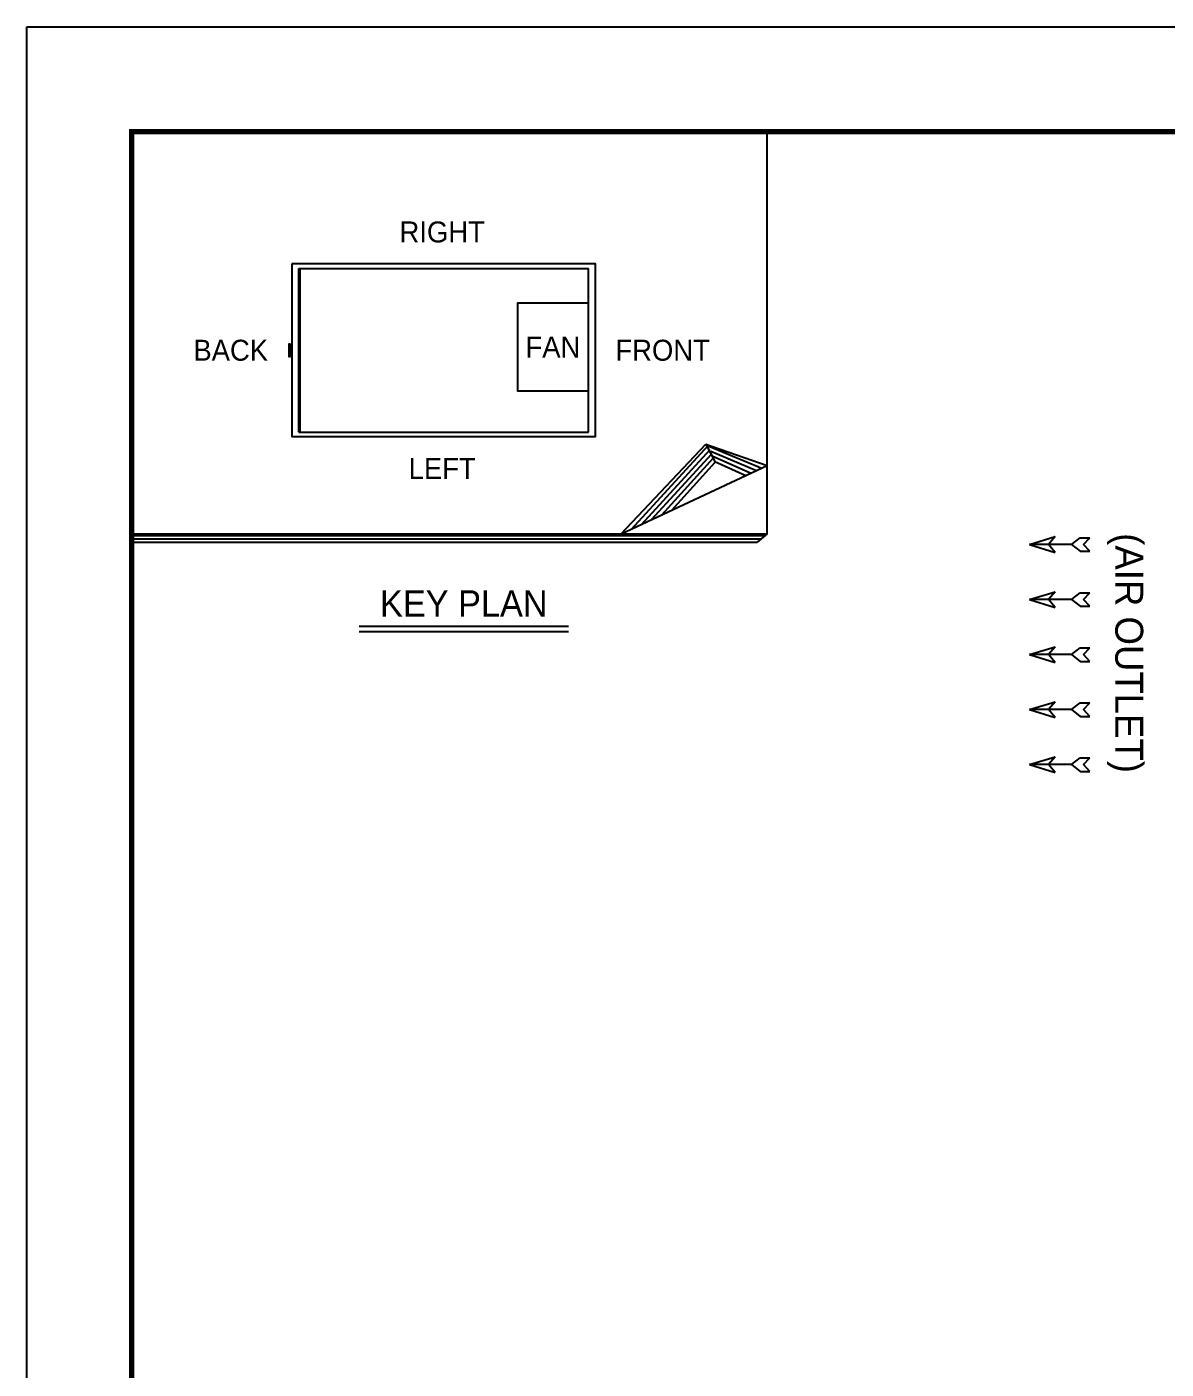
# Model space of a CAD drawing. Header units: millimetres. Extents: x -662372 to 32037, y -140374 to 23117.
# Drawn here: x 2629 to 10241, y 14154 to 23117 of the extents above; entities that cross this region are included whole.
import ezdxf
from ezdxf.enums import TextEntityAlignment as Align

# ---------------------------------------------------------------- set-up
doc = ezdxf.new("R2010")
doc.units = ezdxf.units.MM
for name, color, linetype in [('냉각탑', 4, 'Continuous'), ('냉각탑_box', 1, 'Continuous'), ('냉각탑_dim', 1, 'Continuous'), ('냉각탑_form', 1, 'Continuous'), ('냉각탑_text', 3, 'Continuous')]:
    doc.layers.add(name, color=color, linetype=linetype)
doc.styles.add('돋움', font='Dotum.ttf')

# ---------------------------------------------------------------- blocks, each defined once
blk = doc.blocks.new('화살표 IN OUT')
at = {"layer": '냉각탑_dim'}
for p, q in [((-322.7, 43), (-383.9, 43)), ((-343.1, 0.5), (-383.9, 43)), ((-383.9, -43), (-343.1, 0.5)), ((-266.4, 0), (-322.7, 43)), ((-266.4, 0), (-322.7, -43)), ((-266.4, 0), (0, 0)), ((-163.5, 50), (-121.5, 0)), ((0, 0), (-163.5, 50)), ((-163.5, -50), (-121.5, 0)), ((0, 0), (-163.5, -50)), ((-322.7, -43), (-383.9, -43))]:
    blk.add_line(p, q, dxfattribs=at)

msp = doc.modelspace()

# ---------------------------------------------------------------- linework, layer by layer
at = {"layer": 'Defpoints'}
msp.add_lwpolyline([(2629.4, 23117.1), (32036.6, 23117.1), (32036.6, 2322), (2629.4, 2322)], close=True, dxfattribs=at)
at = {"layer": '냉각탑', "ltscale": 30}
for p, q in [((4446.3, 20411.5), (4446.3, 21503.9)), ((4446.3, 21503.9), (6381.1, 21503.9)), ((4455.5, 20411.5), (4455.5, 21503.9)), ((6381.1, 20411.5), (6381.1, 21503.9)), ((4446.3, 20411.5), (6381.1, 20411.5))]:
    msp.add_line(p, q, dxfattribs=at)
msp.add_lwpolyline([(4400.2, 21533.8), (4400.2, 20381.5), (6428.3, 20381.5), (6428.3, 21533.8)], close=True, dxfattribs=at)
for points in [[(6381.1, 21272.3), (5907.1, 21272.3), (5906.7, 20685.8), (6381.1, 20685.8)], [(4391.4, 20998.5), (4379.8, 20998.5), (4379.8, 20916.9), (4391.4, 20916.9)], [(4385.6, 20998.5), (4385.6, 20916.9)], [(4391.4, 20916.9), (4391.4, 20998.5)]]:
    msp.add_lwpolyline(points, dxfattribs=at)
at = {"layer": '냉각탑_box'}
for p, q in [((7574.4, 19731.8), (7574.4, 22416.9)), ((6600.2, 19731.8), (7165.6, 20329.4)), ((6667.8, 19763.3), (7182.1, 20322.5)), ((6735.3, 19794.9), (7193.3, 20294.5)), ((6802.9, 19826.5), (7204.6, 20266.6)), ((7165.6, 20329.4), (7574.4, 20186.9)), ((7165.6, 20329.4), (7227, 20210.6)), ((7184.4, 20316.8), (7538.9, 20170.3)), ((7197.9, 20283.1), (7503.3, 20153.7)), ((6600.2, 19731.8), (7574.4, 20186.9)), ((6870.5, 19858.1), (7215.8, 20238.6)), ((6938.1, 19889.6), (7227, 20210.6)), ((7211.5, 20249.4), (7467.7, 20137.1)), ((7225, 20215.6), (7432.2, 20120.5)), ((3329.6, 19731.8), (7574.4, 19731.8)), ((3329.6, 19720.1), (7560.3, 19720.1)), ((7574.4, 19731.8), (7508.4, 19677.1)), ((3329.6, 19698.6), (7534.3, 19698.6)), ((3329.6, 19677.1), (7508.4, 19677.1)), ((4848.6, 19115.3), (6248.6, 19115.3)), ((4848.6, 19080.3), (6248.6, 19080.3))]:
    msp.add_line(p, q, dxfattribs=at)
at = {"layer": '냉각탑_form', "const_width": 35}
msp.add_lwpolyline([(3329.6, 22416.9), (3329.6, 3022.2), (31336.4, 3022.2), (31336.4, 22416.9)], close=True, dxfattribs=at)

# ---------------------------------------------------------------- block references
at = {"layer": '냉각탑_dim', "xscale": -1.04999997375291, "yscale": 1.04999997374806, "zscale": 1.04999997375}
for p in [(9328.1, 19660.4), (9328.1, 19292.9), (9328.1, 18925.4), (9328.1, 18557.9), (9328.1, 18190.4)]:
    msp.add_blockref('화살표 IN OUT', p, dxfattribs=at)

# ---------------------------------------------------------------- texts
at = {"layer": '냉각탑_text', "style": '돋움'}
for s, height, p in [('RIGHT', 140, (5404.2, 21747.5)), ('BACK', 140, (3991.5, 20957.7)), ('FAN', 140, (6143.9, 20979.1)), ('FRONT', 140, (6876.9, 20957.7)), ('LEFT', 140, (5404.2, 20168.7)), ('KEY PLAN', 175, (5548.6, 19266.9))]:
    msp.add_text(s, height=height, dxfattribs=at).set_placement(p, align=Align.MIDDLE_CENTER)
msp.add_text('(AIR OUTLET)', height=186.667, rotation=270, dxfattribs=at).set_placement((9994, 18935.5), align=Align.MIDDLE_CENTER)

doc.saveas('drawing.dxf')
